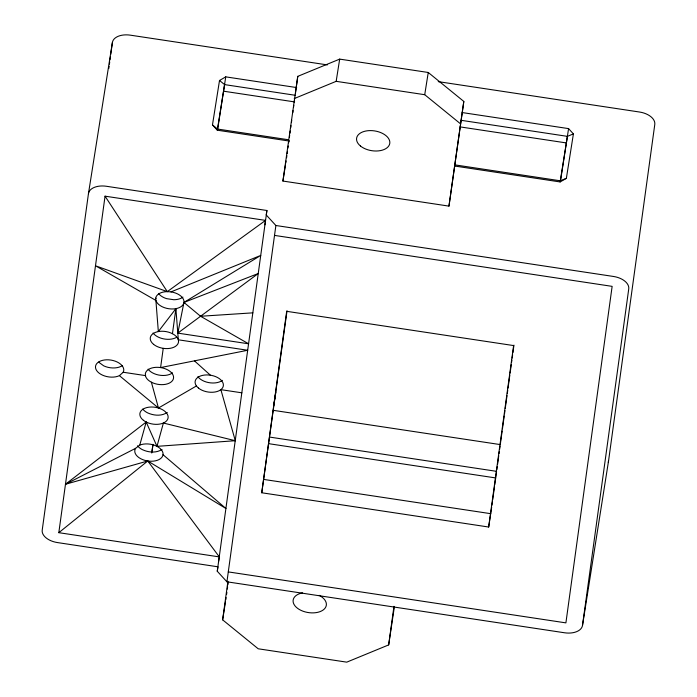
<?xml version="1.0" encoding="UTF-8"?>
<svg xmlns="http://www.w3.org/2000/svg" width="697" height="697" viewBox="0 0 697 697"><rect width="100%" height="100%" fill="white"/><g stroke="black" fill="none" stroke-linecap="round" stroke-linejoin="round"><path stroke-width="1.05" d="M327.346 64.899L130.348 35.164A16.789 9.993 9 0 0 112.383 42.552L88.449 193.661L42.212 530.173A16.789 9.993 9 0 0 57.459 542.571L217.961 566.8L217.264 571.244L226.926 581.803L564.544 632.771A16.789 9.993 9 0 0 582.509 625.375L608.551 460.935L654.788 124.423A16.789 9.993 9 0 0 639.541 112.025L438.23 81.636M108.828 68.437L109.124 66.285M109.42 64.124L109.717 61.963M110.013 59.811L110.457 56.57M110.753 54.418L112.383 42.552M241.868 392.82L220.879 389.658L235.29 440.713L156.973 446.35L146.187 422.033L65.466 484.267L147.764 460.987L219.328 556.903L58.818 532.682L105.055 196.171L265.557 220.391L264.86 224.843M145.577 375.622L145.507 376.101A14.271 8.495 9 0 0 167.629 383.794A14.271 8.495 9 0 0 166.452 369.262A14.271 8.495 9 0 0 145.325 373.853L145.577 375.622L123.212 372.25A14.271 8.495 9 0 0 108.723 359.835A14.271 8.495 9 0 0 96.656 370.586A14.271 8.495 9 0 0 119.405 375.648L158.463 408.015L196.432 385.964M163.237 348.334L160.598 367.572L247.714 350.26L178.327 339.796L175.888 308.658L158.341 331.563L155.719 298.177A14.271 8.495 9 0 1 167.297 291.634L265.557 220.391M152.085 450.898L152.992 444.303L151.754 453.006M172.447 333.697L175.888 308.658M217.647 129.302L225.75 76.862L296.678 87.569M217.264 571.244L266.916 210.494L106.414 186.273A16.789 9.993 9 0 0 88.449 193.661M226.926 581.803L275.881 225.506L266.219 214.946L266.916 210.494M394.397 606.617L388.673 644.908L346.757 662.15L258.204 648.785L222.631 619.842L227.928 581.281M282.921 181.054L297.767 76.356L339.683 59.114L428.246 72.479L463.81 101.422L448.964 206.12L282.921 181.054L285.43 165.189M226.586 594.419L226.882 592.284M227.327 589.07L227.614 586.926M227.91 584.783L228.207 582.64M286.58 157.766L286.876 155.623M287.173 153.479L287.469 151.336M287.905 148.121L288.201 145.987M288.645 142.772L288.941 140.628M289.377 137.414L289.673 135.27M289.969 133.127L290.266 130.984M290.701 127.769L290.998 125.634M291.442 122.419L291.738 120.276M292.766 112.775L293.062 110.631M293.498 107.425L293.794 105.282M294.239 102.067L294.535 99.924M295.415 93.494L297.767 76.356M261.75 492.77L286.685 311.324L513.611 345.573L488.675 527.028L261.75 492.77L287.033 310.81M388.673 644.908L393.971 606.346M448.964 206.12L463.81 101.422M488.675 527.028L491.673 507.25M491.969 505.107L492.413 501.884M492.709 499.732L494.478 486.854M494.774 484.703L496.543 471.817M496.839 469.673L497.283 466.45M497.58 464.307L498.756 455.716M499.052 453.564L499.348 451.421M499.644 449.269L500.089 446.054M500.376 443.902L502.154 431.016M502.441 428.873L504.219 415.987M504.506 413.844L504.95 410.62M505.247 408.477L507.015 395.591M507.311 393.439L507.756 390.224M508.052 388.072L509.821 375.186M510.117 373.043L511.293 364.453M511.589 362.301L511.886 360.157M512.182 358.014L512.626 354.79M512.922 352.638L513.95 345.128M560.484 181.046L568.578 128.614L462.181 112.557M582.509 625.375L628.746 288.863A16.789 9.993 9 0 0 613.499 276.465L275.881 225.506M289.307 141.064L217.298 130.2L212.472 124.92L219.511 80.477L225.75 76.862M219.511 80.477L224.591 84.607L217.298 130.2M218.623 561.346L219.18 557.792M285.77 163.072L286.101 160.955M222.631 619.842L225.48 601.868M225.811 599.751L226.15 597.634M273.764 405.349L275.881 392.01M294.247 98.582L336.163 81.331L339.683 59.114M460.29 123.639L424.726 94.705L428.246 72.479M568.578 128.614L573.404 133.894L567.419 136.359L560.127 181.943L454.81 166.052M560.127 181.943L566.365 178.336L573.404 133.894M177.805 333.122L258.265 273.512L183.947 302.437L200.562 316.264L248.602 343.804L177.805 333.122L183.947 302.437L260.748 255.416L170.992 291.895L167.297 291.634L95.489 265.775L155.901 300.433A14.271 8.495 9 0 0 171.148 308.963A14.271 8.495 9 0 0 183.999 301.696A14.271 8.495 9 0 0 170.992 291.895M156.973 446.35L163.386 423.035L235.29 440.713M65.466 484.267L135.584 448.337L139.757 445.122L146.187 422.033M123.212 372.25L119.405 375.648M58.818 532.682L147.764 460.987L225.967 508.531L163.028 454.705M167.254 412.441C161.512 416.405 153.723 415.656 147.633 412.877A14.271 8.495 9 0 1 142.772 409.069M162.018 449.443C156.172 453.285 148.383 452.501 142.31 449.617A14.271 8.495 9 0 1 137.57 445.758M566.365 178.336L560.379 180.802L455.063 164.901M200.562 316.264L252.854 312.848M336.163 81.331L424.726 94.705M224.591 84.607L295.519 95.315M461.022 120.293L567.419 136.359M223.685 91.211L294.613 101.91M460.116 126.898L566.513 142.955M288.48 139.757L217.551 129.05L212.472 124.92M274.513 235.403L612.14 286.362L565.903 622.874L228.285 571.906M273.294 410.333L500.446 444.616M269.722 437.097L496.578 471.338M268.815 443.693L495.672 477.933M263.867 479.44L490.793 513.689M155.719 298.177L156.198 298.29M194.446 360.846L210.389 375.195M98.652 362.135L103.714 365.847A14.271 8.495 9 0 0 122.489 365.516M105.055 196.171L167.297 291.634M151.38 382.2L158.463 408.015M608.551 460.935A16.789 9.993 9 0 1 608.237 462.207M319.209 595.36A16.789 9.993 9 0 1 321.578 610.964A16.789 9.993 9 0 1 296.138 607.122A16.789 9.993 9 0 1 302.603 592.859M172.534 372.86A14.271 8.495 9 0 1 148.095 369.166M222.352 380.379A14.271 8.495 9 0 1 197.904 376.685M176.759 337.217A14.271 8.495 9 0 1 153.061 333.009M182.945 297.114A14.271 8.495 9 0 1 173.841 299.736L166.531 298.638A14.271 8.495 9 0 1 158.498 293.42M139.757 445.122A14.271 8.495 9 0 1 162.192 450.95A14.271 8.495 9 0 1 148.992 461.135A14.271 8.495 9 0 1 135.584 448.337M360.488 146.03A16.789 9.993 9 0 0 388.874 145.786A16.789 9.993 9 0 0 370.203 130.592A16.789 9.993 9 0 0 360.488 146.03M198.436 388.046A14.271 8.495 9 0 0 222.57 387.837A14.271 8.495 9 0 0 206.695 374.925A14.271 8.495 9 0 0 198.436 388.046M143.39 420.282A14.271 8.495 9 0 0 167.419 419.751A14.271 8.495 9 0 0 151.144 407.004A14.271 8.495 9 0 0 143.39 420.282M153.593 344.362A14.271 8.495 9 0 0 177.726 344.152A14.271 8.495 9 0 0 161.852 331.241A14.271 8.495 9 0 0 153.593 344.362"/></g></svg>
